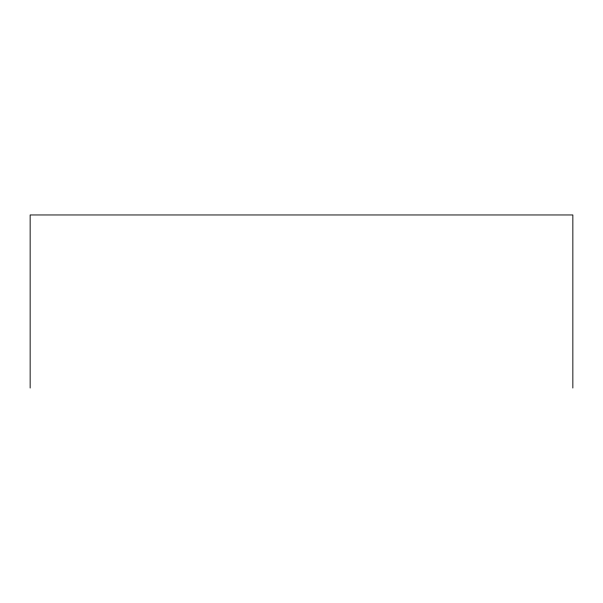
<?xml version="1.0" encoding="UTF-8"?>
<svg xmlns="http://www.w3.org/2000/svg" width="603" height="603" viewBox="0 0 603 603"><rect width="100%" height="100%" fill="white"/><g stroke="black" fill="none" stroke-linecap="round" stroke-linejoin="round"><path stroke-width="0.9" d="M572.85 388.038L572.85 214.962L30.15 214.962L30.15 388.038"/></g></svg>
